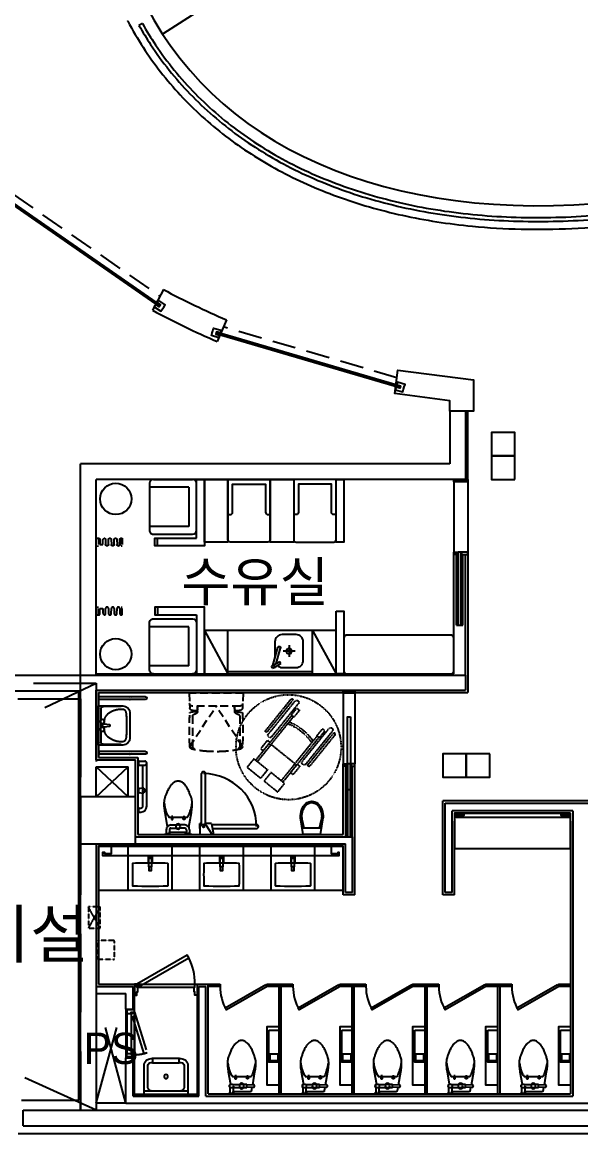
# Model space of a CAD drawing. Header units: millimetres. Extents: x -7616 to 421613, y 91067 to 341353.
# Drawn here: x 138404 to 145527, y 198568 to 212751 of the extents above; entities that cross this region are included whole.
import ezdxf
from ezdxf.enums import TextEntityAlignment as Align

# ---------------------------------------------------------------- set-up
doc = ezdxf.new("R2010")
doc.units = ezdxf.units.MM
doc.header["$LTSCALE"] = 500
doc.header["$MEASUREMENT"] = 0
for name, pattern in [('HID', [2.6, 1.6, -1]), ('HIDDEN', [2, 1, -1]), ('HIDDEN2', [0.188, 0.125, -0.063]), ('HOON1', [3, 2, -1])]:
    doc.linetypes.add(name, pattern=pattern)
doc.layers.add('e-plan', color=9, linetype='CONTINUOUS')
doc.styles.add('돋움', font='Dotum.ttf')

# ---------------------------------------------------------------- blocks, each defined once
blk = doc.blocks.new('1F 기둥 140514')
at = {"layer": 'e-plan', "ltscale": 0.5}
blk.add_lwpolyline([(193184, 72200), (193884, 72200), (193884, 72800), (193184, 72800)], close=True, dxfattribs=at)
blk.add_lwpolyline([(193184, 72200), (193884, 72200), (193884, 72800), (193184, 72800)], close=True, dxfattribs=at)
blk = doc.blocks.new('A$C7D8044CD')
at = {"layer": 'e-plan'}
blk.add_lwpolyline([(0, 300), (300, 300), (300, 0), (0, 0)], close=True, dxfattribs=at)
blk = doc.blocks.new('CC-102P')
at = {"layer": 'e-plan'}
for p, q in [((9, 148), (9, 108)), ((84, 108), (30, 108)), ((79, 113), (79, 13)), ((119, 113), (119, 13)), ((229, 83), (189, 83)), ((189, 83), (189, 63)), ((189, 63), (229, 63)), ((219, 113), (219, -2)), ((229, 63), (229, 83)), ((79, -17), (79, -67)), ((79, -67), (119, -67)), ((119, -67), (119, -17)), ((189, -67), (229, -67)), ((189, -87), (189, -67)), ((229, -87), (189, -87)), ((219, -2), (219, -117)), ((229, -67), (229, -87))]:
    blk.add_line(p, q, dxfattribs=at)
blk.add_lwpolyline([(-1, 163), (-1, 93), (9, 98), (9, 108), (30, 108, 0.018932), (29, 73), (29, -2), (29, -77, 0.024922), (31, -123, 0.25497), (34, -127, 0.056948), (38, -128, 0.016043), (54, -132), (85, -137), (84, -152, 1.060552), (114, -152), (113, -143), (279, -172, 0.022182), (347, -181, 0.0294), (399, -182, 0.029565), (435, -179, 0.035314), (464, -172, 0.006976), (476, -168, 0.004694), (494, -162, 0.019426), (535, -146, 0.015468), (584, -122, 0.040875), (614, -103, 0.036447), (644, -77, 0.04843), (664, -52, 0.068612), (674, -32, 0.037226), (678, -16, 0.041311), (679, -2, 0.041311), (678, 13, 0.037226), (674, 28, 0.068612), (664, 48, 0.04843), (644, 73, 0.036447), (614, 99, 0.040875), (584, 118, 0.015468), (535, 142, 0.019426), (494, 158, 0.004694), (476, 164, 0.006976), (464, 168, 0.035314), (435, 175, 0.029565), (399, 178, 0.0294), (347, 177, 0.022182), (279, 168), (121, 140, 0.455372), (84, 148), (9, 148), (9, 158)], format="xyb", close=True, dxfattribs=at)
blk.add_lwpolyline([(89, -67), (85, -137, 1.060552)], format="xyb", dxfattribs=at)
blk.add_lwpolyline([(113, -143), (109, -67)], dxfattribs=at)
for centre in [(99, 128), (99, -2)]:
    blk.add_circle(centre, 25, dxfattribs=at)
for centre, radius, start, end in [((396, -131), 303, 112.8053, 116.5651), ((370, -68), 234, 105.9454, 112.8053), ((470, -419), 599, 101.6565, 105.9454), ((417, -162), 337, 94.3987, 101.6565), ((99, -2), 35, 124.8499, 235.1501), ((99, -2), 35, 304.8499, 55.1501), ((222, 113), 3.54, 126.8699, 180), ((325, -24), 174, 119.5675, 126.8699), ((473, -285), 475, 116.5651, 119.5675), ((231, -117), 12.3, 180, 225), ((261, -87), 54.8, 225, 245.9278), ((358, 129), 291, 245.9278, 249.444), ((453, 384), 564, 249.444, 251.9714), ((608, 860), 1064, 251.9714, 254.0546), ((543, 633), 828, 254.0546, 256.4166), ((406, 66), 244, 256.4166, 265.6013)]:
    blk.add_arc(centre, radius, start, end, dxfattribs=at)
blk = doc.blocks.new('휠체어')
at = {"layer": 'e-plan', "linetype": 'HIDDEN', "ltscale": 0.001}
for p, q in [((104004918, -29776571), (104004800, -29776571)), ((104005537, -29776530), (104004998, -29776530)), ((104005524, -29776474), (104005012, -29776474)), ((104005012, -29776502), (104005524, -29776502)), ((104004497, -29776585), (104004497, -29776808)), ((104004636, -29776585), (104004497, -29776585)), ((104004636, -29776585), (104004636, -29776808)), ((104004915, -29776613), (104004636, -29776613)), ((104004915, -29776641), (104004636, -29776641)), ((104004790, -29776582), (104004790, -29776603)), ((104004800, -29776613), (104004918, -29776613)), ((104005370, -29776613), (104004915, -29776613)), ((104004915, -29776641), (104005370, -29776641)), ((104004915, -29777031), (104004915, -29776641)), ((104004929, -29776603), (104004929, -29776582)), ((104004998, -29776585), (104005537, -29776585)), ((104005370, -29776648), (104005370, -29776606)), ((104005370, -29776606), (104005482, -29776606)), ((104005482, -29776648), (104005370, -29776648)), ((104005482, -29776606), (104005482, -29776648)), ((104004636, -29776808), (104004497, -29776808)), ((104004497, -29776864), (104004497, -29777087)), ((104004636, -29776864), (104004497, -29776864)), ((104004636, -29777087), (104004636, -29776864)), ((104004497, -29777087), (104004636, -29777087)), ((104004915, -29777031), (104004636, -29777031)), ((104004915, -29777059), (104004636, -29777059)), ((104004790, -29777090), (104004790, -29777069)), ((104004800, -29777059), (104004918, -29777059)), ((104004918, -29777101), (104004800, -29777101)), ((104004915, -29777031), (104005370, -29777031)), ((104005370, -29777059), (104004915, -29777059)), ((104004929, -29777069), (104004929, -29777090)), ((104004998, -29777087), (104005537, -29777087)), ((104005537, -29777142), (104004998, -29777142)), ((104005482, -29777024), (104005370, -29777024)), ((104005370, -29777024), (104005370, -29777066)), ((104005370, -29777066), (104005482, -29777066)), ((104005482, -29777066), (104005482, -29777024)), ((104005012, -29777170), (104005524, -29777170)), ((104005524, -29777198), (104005012, -29777198))]:
    blk.add_line(p, q, dxfattribs=at)
blk.add_circle((104005028, -29776836), 670, dxfattribs=at)
blk.add_arc((104004915, -29776627), 13.9, 90, 270, dxfattribs=at)
at = {"layer": 'e-plan', "linetype": 'HIDDEN', "ltscale": 0.001, "extrusion": (0, 0, -1)}
for centre, major_axis, start_param, end_param in [((104004800, -29776582), (-10.4, 0.1), -0.005026, 1.56577), ((104004918, -29776582), (-10.4, 0), 1.568101, 3.138897), ((104004998, -29776558), (-27.3, 5.4), 4.516091, 7.657684), ((104005012, -29776488), (13.7, 2.7), 1.767078, 4.908671), ((104005524, -29776488), (13.7, 2.7), -1.374341, 1.767252), ((104005537, -29776558), (-27.3, 5.4), 1.374384, 4.515977), ((104004800, -29776603), (10.4, 0), 1.573354, 3.14415), ((104004918, -29776603), (-10.4, 0.1), 3.13677, 4.707566), ((104004618, -29776836), (-519, 421), 2.164891, 2.756829), ((104004618, -29776836), (-492, 492), 2.0724, 2.639989), ((104004800, -29777069), (10.4, 0), 3.145386, 4.716182), ((104004800, -29777090), (10.4, 0), 1.573354, 3.14415), ((104004915, -29777045), (-13.7, 2.7), 4.516094, 7.657687), ((104004918, -29777069), (10.4, 0.1), -1.564958, 0.005838), ((104004918, -29777090), (-10.4, 0), 3.138418, 4.709215), ((104004998, -29777114), (27.3, 5.4), 1.767164, 4.908757), ((104005537, -29777114), (-27.3, 5.4), 1.374384, 4.515977), ((104005012, -29777184), (13.7, 2.7), 1.767252, 4.908844)]:
    blk.add_ellipse(centre, major_axis=major_axis, ratio=1, start_param=start_param, end_param=end_param, dxfattribs=at)
at = {"layer": 'e-plan', "linetype": 'HIDDEN', "ltscale": 0.001}
blk.add_ellipse((104005524, -29777184), major_axis=(-13.7, 2.7), ratio=1, start_param=1.767244, end_param=4.908837, dxfattribs=at)
blk = doc.blocks.new('지상1층 평면도$0$TO')
at = {"layer": 'e-plan'}
for p, q in [((0, 132), (265, 174, 0)), ((0, 132), (0, -143, 0)), ((97, 118), (235, 147, 0)), ((97, 116), (97, -127)), ((108, 130, 0), (234, 156, 0)), ((0, -143, 0), (265, -184, 0)), ((97, -129), (235, -157)), ((108, -140), (234, -166))]:
    blk.add_line(p, q, dxfattribs=at)
for centre, major_axis, ratio, start_param, end_param in [((287, -5, 0), (-242, 0, 0), 0.742281, 1.476545, 4.80664), ((111, 116, 0), (-9.55, 9.55), 1, 5.702584, 7.068585), ((111, -127), (-9.55, -9.55), 1, -0.785396, 0.580235)]:
    blk.add_ellipse(centre, major_axis=major_axis, ratio=ratio, start_param=start_param, end_param=end_param, dxfattribs=at)
for points, knots in [([(234, -166), (273, -172, 0), (281, -172, 0), (302, -172, 0), (316, -171, 0), (343, -168, 0), (356, -165, 0), (381, -158, 0), (393, -154, 0), (417, -143, 0), (428, -138, 0), (448, -125, 0), (457, -118, 0), (474, -102, 0), (482, -94, 0), (495, -77, 0), (500, -69, 0), (509, -50, 0), (512, -41, 0), (516, -22, 0), (517, -13, 0), (517, 6, 0), (515, 16, 0), (511, 34, 0), (507, 44, 0), (498, 62, 0), (492, 70, 0), (479, 87, 0), (471, 95, 0), (454, 110, 0), (444, 117, 0), (423, 129, 0), (412, 135, 0), (389, 145, 0), (376, 149, 0), (350, 155, 0), (337, 158, 0), (310, 161, 0), (297, 162, 0), (277, 162, 0), (271, 161, 0), (234, 156, 0)], [1.476545, 1.476545, 1.476545, 1.476545, 1.575986, 1.575986, 1.751248, 1.751248, 1.92651, 1.92651, 2.101771, 2.101771, 2.277033, 2.277033, 2.452294, 2.452294, 2.627556, 2.627556, 2.802817, 2.802817, 2.978079, 2.978079, 3.15334, 3.15334, 3.328602, 3.328602, 3.503864, 3.503864, 3.679125, 3.679125, 3.854387, 3.854387, 4.029648, 4.029648, 4.20491, 4.20491, 4.380171, 4.380171, 4.555433, 4.555433, 4.730694, 4.730694, 4.80664, 4.80664, 4.80664, 4.80664]), ([(235, -157), (242, -158, 0), (249, -159, 0), (262, -161, 0), (268, -162, 0), (275, -162, 0), (277, -163, 0), (281, -163, 0), (283, -163, 0), (286, -163, 0), (287, -163, 0), (290, -163, 0), (291, -163, 0), (293, -163, 0), (294, -163, 0), (297, -163, 0), (299, -163, 0), (306, -163, 0), (310, -162, 0), (323, -161, 0), (331, -160, 0), (348, -157, 0), (356, -155, 0), (376, -150, 0), (388, -146, 0), (410, -136, 0), (421, -131, 0), (440, -119, 0), (449, -113, 0), (465, -99, 0), (472, -91, 0), (485, -76, 0), (490, -68, 0), (499, -51, 0), (502, -43, 0), (507, -23, 0), (508, -12, 0), (507, 11, 0), (505, 22, 0), (498, 40, 0), (495, 47, 0), (487, 61, 0), (483, 68, 0), (472, 82, 0), (465, 88, 0), (450, 101, 0), (442, 107, 0), (424, 119, 0), (414, 124, 0), (394, 133, 0), (383, 137, 0), (361, 144, 0), (349, 146, 0), (326, 150, 0), (314, 152, 0), (301, 152, 0), (300, 152, 0), (297, 152, 0), (295, 153, 0), (292, 153, 0), (290, 153, 0), (288, 153, 0), (287, 153, 0), (285, 153, 0), (285, 153, 0), (284, 153, 0), (283, 153, 0), (282, 153, 0), (282, 153, 0), (280, 153, 0), (279, 152, 0), (277, 152, 0), (276, 152, 0), (272, 152, 0), (270, 152, 0), (263, 151, 0), (255, 150, 0), (242, 148, 0), (238, 147, 0), (235, 147, 0)], [1.476545, 1.476545, 1.476545, 1.476545, 1.495339, 1.495339, 1.522158, 1.522158, 1.539937, 1.539937, 1.557715, 1.557715, 1.575493, 1.575493, 1.589782, 1.589782, 1.604072, 1.604072, 1.632651, 1.632651, 1.68981, 1.68981, 1.804127, 1.804127, 1.918445, 1.918445, 2.090235, 2.090235, 2.262025, 2.262025, 2.433815, 2.433815, 2.605605, 2.605605, 2.777395, 2.777395, 2.949185, 2.949185, 3.175204, 3.175204, 3.401222, 3.401222, 3.542853, 3.542853, 3.690218, 3.690218, 3.845265, 3.845265, 4.005974, 4.005974, 4.166683, 4.166683, 4.327391, 4.327391, 4.4881, 4.4881, 4.648809, 4.648809, 4.662269, 4.662269, 4.689188, 4.689188, 4.704843, 4.704843, 4.719273, 4.719273, 4.727351, 4.727351, 4.734116, 4.734116, 4.740882, 4.740882, 4.752111, 4.752111, 4.76334, 4.76334, 4.774569, 4.774569, 4.799343, 4.799343, 4.80664, 4.80664, 4.80664, 4.80664])]:
    blk.add_open_spline(points, degree=3, knots=knots, dxfattribs=at)
blk = doc.blocks.new('장애인 화장실 세트')
at = {"layer": 'e-plan', "ltscale": 400}
for p, q in [((409057, 73636), (408493, 73636)), ((409068, 73573), (409043, 73711)), ((409058, 73711), (409127, 73608)), ((409218, 73636), (409218, 73711)), ((409218, 73636), (409218, 73573)), ((409357, 73619), (409324, 73431)), ((409337, 73701), (409332, 73711)), ((409347, 73701), (409337, 73701)), ((409347, 73701), (409387, 73701)), ((409347, 73651), (409347, 73701)), ((409397, 73701), (409387, 73701)), ((409387, 73701), (409387, 73680)), ((409387, 73651), (409387, 73680)), ((409402, 73711), (409397, 73701)), ((409407, 73631), (409479, 73631)), ((409494, 73681), (409419, 73681)), ((409569, 73681), (409494, 73681)), ((409584, 73631), (409509, 73631)), ((409589, 73711), (409594, 73701)), ((409594, 73701), (409604, 73701)), ((409604, 73701), (409604, 73680)), ((409644, 73701), (409604, 73701)), ((409604, 73651), (409604, 73680)), ((409664, 73431), (409631, 73614)), ((409644, 73701), (409654, 73701)), ((409644, 73651), (409644, 73701)), ((409654, 73701), (409659, 73711)), ((409066, 73586), (408493, 73586)), ((409068, 73573), (409143, 73573)), ((409143, 73593), (409143, 72936)), ((409193, 73593), (409193, 72936)), ((409193, 73573), (409218, 73573)), ((409494, 73491), (409379, 73491)), ((409407, 73591), (409479, 73591)), ((409409, 73521), (409429, 73521)), ((409409, 73481), (409409, 73521)), ((409429, 73481), (409409, 73481)), ((409429, 73521), (409429, 73481)), ((409609, 73491), (409494, 73491)), ((409584, 73591), (409509, 73591)), ((409579, 73521), (409559, 73521)), ((409559, 73521), (409559, 73481)), ((409559, 73481), (409579, 73481)), ((409579, 73481), (409579, 73521)), ((409893, 73351), (409893, 72801)), ((409943, 73351), (409943, 73183)), ((409996, 73426), (409968, 73426)), ((409996, 73376), (409968, 73376)), ((409996, 73426), (409996, 73376)), ((409943, 73183), (409943, 73119)), ((409996, 73176), (409946, 73183)), ((409943, 73119), (409943, 72826)), ((409996, 73126), (409946, 73119)), ((409996, 73179), (409996, 73123)), ((409996, 72826), (409918, 72826)), ((409996, 72776), (409918, 72776)), ((409996, 72826), (409996, 72776))]:
    blk.add_line(p, q, dxfattribs=at)
for centre, radius in [((409168, 73611), 10), ((409494, 73611), 25)]:
    blk.add_circle(centre, radius, dxfattribs=at)
for centre, radius, start, end in [((408493, 73611), 25, 90, 270.0002), ((409168, 73636), 50, 213.6543, 0), ((409407, 73651), 60, 180, 270), ((409419, 73218), 463, 90, 93.8753), ((409407, 73651), 20, 180, 270), ((409494, 73611), 35, 34.8499, 145.1501), ((409569, 73218), 463, 85.6617, 90), ((409584, 73651), 60, 270, 0), ((409584, 73651), 20, 270, 0), ((409625, 73352), 291, 155.9278, 159.444), ((409409, 73449), 54.8, 135, 155.9278), ((409379, 73479), 12.3, 90, 135), ((409494, 73611), 35, 214.8499, 325.1501), ((409609, 73487), 3.54, 36.8699, 90), ((409472, 73385), 174, 29.5675, 36.8699), ((409211, 73237), 475, 26.5651, 29.5675), ((409755, 73326), 441, 175.2364, 181.9723), ((410087, 73298), 775, 170.1534, 175.2364), ((409561, 73304), 244, 166.4166, 175.6013), ((410128, 73167), 828, 164.0546, 166.4166), ((410356, 73102), 1064, 161.9714, 164.0546), ((409880, 73256), 564, 159.444, 161.9714), ((409365, 73314), 303, 22.8053, 26.5651), ((409428, 73340), 234, 15.9454, 22.8053), ((409077, 73240), 599, 11.6565, 15.9454), ((408900, 73298), 775, 4.7636, 9.8466), ((408900, 73298), 775, 4.7636, 9.8466), ((409333, 73293), 337, 4.3987, 11.6565), ((409233, 73326), 441, 358.0277, 4.7636), ((409968, 73351), 75, 90, 180), ((409968, 73351), 25, 90, 180), ((410008, 73426), 12.5, 90, 180), ((410008, 73376), 12.5, 180, 270), ((409617, 73321), 304, 181.9723, 188.7462), ((409527, 73308), 213, 188.7462, 196.8361), ((409760, 73378), 456, 196.8361, 198.4349), ((410283, 73552), 1007, 198.4349, 199.5108), ((409864, 73404), 562, 199.5108, 203.9625), ((409124, 73404), 562, 336.0375, 340.4892), ((408705, 73552), 1007, 340.4892, 341.5651), ((408705, 73552), 1007, 340.4892, 341.5651), ((409227, 73378), 456, 341.5651, 343.1639), ((409227, 73378), 456, 341.5651, 343.1639), ((409227, 73378), 456, 341.5651, 343.1639), ((409460, 73308), 213, 343.1639, 351.2538), ((409460, 73308), 213, 343.1639, 351.2538), ((409460, 73308), 213, 343.1639, 351.2538), ((409370, 73321), 304, 351.2538, 358.0277), ((409946, 73151), 32, 90, 270), ((410008, 73179), 12.5, 90, 180), ((410160, 73536), 887, 203.9625, 207.5073), ((409566, 73226), 217, 207.5073, 216.8699), ((409611, 73260), 273, 216.8699, 225.2192), ((409535, 73183), 165, 225.2192, 236.3099), ((409489, 73114), 82.6, 236.3099, 252.0099), ((409498, 73114), 82.6, 287.9901, 303.6901), ((409452, 73183), 165, 303.6901, 314.7808), ((409376, 73260), 273, 314.7808, 323.1301), ((409421, 73226), 217, 323.1301, 332.4927), ((408827, 73536), 887, 332.4927, 336.0375), ((410008, 73123), 12.5, 180, 270), ((409168, 72936), 25, 180, 0), ((409497, 73139), 108, 252.0099, 260.5377), ((409494, 73119), 87.7, 260.5377, 270), ((409494, 73119), 87.7, 270, 279.4623), ((409490, 73139), 108, 279.4623, 287.9901), ((409918, 72801), 25, 90, 270), ((410008, 72826), 12.5, 90, 180), ((410008, 72776), 12.5, 180, 270)]:
    blk.add_arc(centre, radius, start, end, dxfattribs=at)
at = {"layer": 'e-plan'}
blk.add_arc((409168, 73611), 675, 180, 270, dxfattribs=at)
blk = doc.blocks.new('A$C77C34C64')
at = {"layer": 'e-plan'}
for centre, radius, start, end in [((5047, 152), 5047, 178.3861, 181.6139), ((7, 294), 5, 92.6399, 178.3861), ((224, -4412), 4716, 90, 92.6399), ((224, -4412), 4716, 87.3601, 90), ((441, 294), 5, 1.6139, 87.3601), ((-4599, 152), 5047, 358.3861, 1.6139), ((7, 10), 5, 181.6139, 267.3601), ((224, 4716), 4716, 267.3601, 272.6399), ((441, 10), 5, 272.6399, 358.3861)]:
    blk.add_arc(centre, radius, start, end, dxfattribs=at)
blk = doc.blocks.new('수전')
at = {"layer": 'e-plan'}
for points in [[(-122, 17), (-172, 17), (-172, -17), (-122, -17)], [(-122, 17), (-12, 17), (-12, -17), (-122, -17)]]:
    blk.add_lwpolyline(points, close=True, dxfattribs=at)
blk.add_lwpolyline([(-58, -17), (-58, -29), (0, -29), (0, 29), (-58, 29), (-58, 17)], dxfattribs=at)
blk = doc.blocks.new('장애인 세면대')
at = {"layer": 'e-plan', "linetype": 'Continuous'}
for p, q in [((104010301, -29753697), (104010265, -29753697)), ((104010267, -29754292), (104010267, -29753697)), ((104010299, -29754292), (104010299, -29753697)), ((104010882, -29753692), (104010382, -29753692)), ((104010382, -29753692), (104010382, -29754002)), ((104010422, -29753722), (104010566, -29753722)), ((104010598, -29753722), (104010666, -29753722)), ((104010602, -29753727), (104010661, -29753727)), ((104010698, -29753722), (104010842, -29753722)), ((104010882, -29754002), (104010882, -29753692)), ((104010963, -29753697), (104010999, -29753697)), ((104010965, -29754292), (104010965, -29753697)), ((104010997, -29754292), (104010997, -29753697)), ((104010392, -29753982), (104010392, -29753752)), ((104010442, -29753892), (104010445, -29753884)), ((104010445, -29753884), (104010448, -29753877)), ((104010448, -29753877), (104010451, -29753869)), ((104010451, -29753869), (104010455, -29753862)), ((104010455, -29753862), (104010459, -29753854)), ((104010459, -29753854), (104010463, -29753847)), ((104010463, -29753847), (104010467, -29753840)), ((104010467, -29753840), (104010472, -29753833)), ((104010472, -29753833), (104010476, -29753826)), ((104010476, -29753826), (104010481, -29753820)), ((104010481, -29753820), (104010485, -29753814)), ((104010485, -29753814), (104010489, -29753808)), ((104010489, -29753808), (104010493, -29753804)), ((104010493, -29753804), (104010497, -29753800)), ((104010497, -29753800), (104010501, -29753796)), ((104010501, -29753796), (104010504, -29753793)), ((104010504, -29753793), (104010508, -29753790)), ((104010508, -29753790), (104010511, -29753787)), ((104010511, -29753787), (104010515, -29753784)), ((104010515, -29753784), (104010518, -29753782)), ((104010518, -29753782), (104010522, -29753779)), ((104010522, -29753779), (104010526, -29753777)), ((104010526, -29753777), (104010531, -29753774)), ((104010531, -29753774), (104010535, -29753772)), ((104010535, -29753772), (104010541, -29753770)), ((104010541, -29753770), (104010546, -29753768)), ((104010546, -29753768), (104010552, -29753766)), ((104010552, -29753766), (104010559, -29753765)), ((104010559, -29753765), (104010567, -29753764)), ((104010567, -29753764), (104010571, -29753764)), ((104010595, -29753762), (104010602, -29753762)), ((104010602, -29753755), (104010606, -29753755)), ((104010602, -29753762), (104010611, -29753762)), ((104010610, -29753760), (104010618, -29753836)), ((104010618, -29753836), (104010646, -29753836)), ((104010646, -29753836), (104010653, -29753760)), ((104010653, -29753762), (104010661, -29753762)), ((104010658, -29753755), (104010661, -29753755)), ((104010661, -29753762), (104010668, -29753762)), ((104010693, -29753764), (104010697, -29753764)), ((104010697, -29753764), (104010704, -29753765)), ((104010704, -29753765), (104010711, -29753766)), ((104010711, -29753766), (104010717, -29753768)), ((104010717, -29753768), (104010723, -29753770)), ((104010723, -29753770), (104010728, -29753772)), ((104010728, -29753772), (104010733, -29753774)), ((104010733, -29753774), (104010737, -29753777)), ((104010737, -29753777), (104010741, -29753779)), ((104010741, -29753779), (104010745, -29753782)), ((104010745, -29753782), (104010749, -29753784)), ((104010749, -29753784), (104010752, -29753787)), ((104010752, -29753787), (104010756, -29753790)), ((104010756, -29753790), (104010759, -29753793)), ((104010759, -29753793), (104010763, -29753796)), ((104010763, -29753796), (104010766, -29753800)), ((104010766, -29753800), (104010770, -29753804)), ((104010770, -29753804), (104010774, -29753808)), ((104010774, -29753808), (104010778, -29753814)), ((104010778, -29753814), (104010783, -29753820)), ((104010783, -29753820), (104010787, -29753826)), ((104010787, -29753826), (104010792, -29753833)), ((104010792, -29753833), (104010796, -29753840)), ((104010796, -29753840), (104010800, -29753847)), ((104010800, -29753847), (104010804, -29753854)), ((104010804, -29753854), (104010808, -29753862)), ((104010808, -29753862), (104010812, -29753869)), ((104010812, -29753869), (104010815, -29753877)), ((104010815, -29753877), (104010818, -29753884)), ((104010818, -29753884), (104010821, -29753891)), ((104010872, -29753752), (104010872, -29753982)), ((104010427, -29753980), (104010428, -29753975)), ((104010427, -29753984), (104010427, -29753980)), ((104010427, -29753988), (104010427, -29753984)), ((104010427, -29753991), (104010427, -29753988)), ((104010427, -29753994), (104010427, -29753991)), ((104010427, -29753996), (104010427, -29753994)), ((104010427, -29753999), (104010427, -29753996)), ((104010428, -29754001), (104010427, -29753999)), ((104010428, -29753964), (104010429, -29753958)), ((104010428, -29753970), (104010428, -29753964)), ((104010428, -29753975), (104010428, -29753970)), ((104010428, -29754003), (104010428, -29754001)), ((104010428, -29754005), (104010428, -29754003)), ((104010429, -29754007), (104010428, -29754005)), ((104010429, -29753958), (104010430, -29753951)), ((104010429, -29754009), (104010429, -29754007)), ((104010430, -29754011), (104010429, -29754009)), ((104010430, -29753944), (104010432, -29753937)), ((104010430, -29753951), (104010430, -29753944)), ((104010430, -29754013), (104010430, -29754011)), ((104010431, -29754015), (104010430, -29754013)), ((104010432, -29754017), (104010431, -29754015)), ((104010432, -29753937), (104010433, -29753929)), ((104010432, -29754019), (104010432, -29754017)), ((104010433, -29754020), (104010432, -29754019)), ((104010433, -29753929), (104010434, -29753922)), ((104010434, -29754022), (104010433, -29754020)), ((104010434, -29753922), (104010436, -29753914)), ((104010434, -29754024), (104010434, -29754022)), ((104010435, -29754026), (104010434, -29754024)), ((104010436, -29754028), (104010435, -29754026)), ((104010436, -29753914), (104010438, -29753907)), ((104010437, -29754029), (104010436, -29754028)), ((104010438, -29753907), (104010440, -29753899)), ((104010440, -29753899), (104010442, -29753892)), ((104010821, -29753891), (104010823, -29753898)), ((104010823, -29753898), (104010826, -29753905)), ((104010826, -29753905), (104010828, -29753912)), ((104010827, -29754028), (104010826, -29754029)), ((104010828, -29754026), (104010827, -29754028)), ((104010828, -29753912), (104010829, -29753918)), ((104010829, -29754024), (104010828, -29754026)), ((104010829, -29753918), (104010831, -29753924)), ((104010830, -29754022), (104010829, -29754024)), ((104010831, -29754019), (104010830, -29754020)), ((104010830, -29754020), (104010830, -29754022)), ((104010831, -29753924), (104010832, -29753930)), ((104010832, -29754017), (104010831, -29754019)), ((104010832, -29753930), (104010833, -29753936)), ((104010833, -29754013), (104010832, -29754015)), ((104010832, -29754015), (104010832, -29754017)), ((104010833, -29753936), (104010834, -29753941)), ((104010834, -29754011), (104010833, -29754013)), ((104010834, -29753941), (104010834, -29753947)), ((104010834, -29753947), (104010835, -29753952)), ((104010835, -29754006), (104010834, -29754009)), ((104010834, -29754009), (104010834, -29754011)), ((104010835, -29753952), (104010836, -29753957)), ((104010836, -29754001), (104010835, -29754004)), ((104010835, -29754004), (104010835, -29754006)), ((104010836, -29753957), (104010836, -29753962)), ((104010836, -29753962), (104010836, -29753967)), ((104010836, -29753967), (104010836, -29753972)), ((104010836, -29753972), (104010836, -29753977)), ((104010836, -29753977), (104010837, -29753981)), ((104010837, -29753981), (104010836, -29753986)), ((104010836, -29753986), (104010836, -29753990)), ((104010836, -29753990), (104010836, -29753994)), ((104010836, -29753994), (104010836, -29753998)), ((104010836, -29753998), (104010836, -29754001)), ((104010438, -29754031), (104010437, -29754029)), ((104010440, -29754032), (104010438, -29754031)), ((104010441, -29754034), (104010440, -29754032)), ((104010443, -29754035), (104010441, -29754034)), ((104010445, -29754037), (104010443, -29754035)), ((104010447, -29754038), (104010445, -29754037)), ((104010450, -29754039), (104010447, -29754038)), ((104010453, -29754040), (104010450, -29754039)), ((104010456, -29754042), (104010453, -29754040)), ((104010460, -29754043), (104010456, -29754042)), ((104010464, -29754044), (104010460, -29754043)), ((104010469, -29754045), (104010464, -29754044)), ((104010474, -29754047), (104010469, -29754045)), ((104010472, -29754092), (104010792, -29754092)), ((104010481, -29754048), (104010474, -29754047)), ((104010489, -29754049), (104010481, -29754048)), ((104010498, -29754049), (104010489, -29754049)), ((104010508, -29754050), (104010498, -29754049)), ((104010520, -29754051), (104010508, -29754050)), ((104010534, -29754051), (104010520, -29754051)), ((104010548, -29754051), (104010534, -29754051)), ((104010564, -29754052), (104010548, -29754051)), ((104010580, -29754052), (104010564, -29754052)), ((104010597, -29754052), (104010580, -29754052)), ((104010614, -29754052), (104010597, -29754052)), ((104010632, -29754052), (104010614, -29754052)), ((104010649, -29754052), (104010632, -29754052)), ((104010666, -29754052), (104010649, -29754052)), ((104010683, -29754052), (104010666, -29754052)), ((104010700, -29754052), (104010683, -29754052)), ((104010715, -29754051), (104010700, -29754052)), ((104010730, -29754051), (104010715, -29754051)), ((104010743, -29754051), (104010730, -29754051)), ((104010755, -29754050), (104010743, -29754051)), ((104010766, -29754049), (104010755, -29754050)), ((104010775, -29754049), (104010766, -29754049)), ((104010782, -29754048), (104010775, -29754049)), ((104010789, -29754047), (104010782, -29754048)), ((104010795, -29754045), (104010789, -29754047)), ((104010800, -29754044), (104010795, -29754045)), ((104010804, -29754043), (104010800, -29754044)), ((104010808, -29754042), (104010804, -29754043)), ((104010811, -29754040), (104010808, -29754042)), ((104010814, -29754039), (104010811, -29754040)), ((104010816, -29754038), (104010814, -29754039)), ((104010818, -29754037), (104010816, -29754038)), ((104010820, -29754035), (104010818, -29754037)), ((104010822, -29754034), (104010820, -29754035)), ((104010824, -29754032), (104010822, -29754034)), ((104010825, -29754031), (104010824, -29754032)), ((104010826, -29754029), (104010825, -29754031))]:
    blk.add_line(p, q, dxfattribs=at)
for centre, radius in [((104010582, -29753741), 25), ((104010632, -29753741), 8), ((104010682, -29753741), 25)]:
    blk.add_circle(centre, radius, dxfattribs=at)
for centre, radius, start, end in [((104010265, -29753692), 5, 180, 270), ((104010301, -29753692), 5, 270, 0), ((104010422, -29753752), 30, 90, 180), ((104010842, -29753752), 30, 0, 90), ((104010963, -29753692), 5, 180, 270), ((104010999, -29753692), 5, 270, 0), ((104010606, -29753760), 5, 5.3909, 90), ((104010658, -29753760), 5, 90, 174.6091), ((104010472, -29754002), 90, 180, 270), ((104010792, -29754002), 90, 270, 0), ((104010283, -29754092), 22, 136.6582, 223.3418), ((104010283, -29754092), 22, 316.6582, 43.3418), ((104010981, -29754092), 22, 136.6582, 223.3418), ((104010981, -29754092), 22, 316.6582, 43.3418), ((104010283, -29754292), 16, 180, 0), ((104010981, -29754292), 16, 180, 0)]:
    blk.add_arc(centre, radius, start, end, dxfattribs=at)
blk = doc.blocks.new('A$C31083375')
at = {"layer": 'e-plan', "ltscale": 0.1}
for p, q in [((0, 73), (0, -73)), ((164, -161), (108, 36)), ((207, -186), (142, 45)), ((-77, -1), (77, -1)), ((107, -158), (119, -136)), ((224, -195), (119, -136)), ((212, -217), (107, -158)), ((212, -217), (224, -195))]:
    blk.add_line(p, q, dxfattribs=at)
for points in [[(90, -211), (-90, -211, -0.414214), (-180, -121), (-180, 119, -0.414214), (-90, 209), (90, 209, -0.414214), (180, 119), (180, -90)], [(153, -184, -0.198133), (90, -211)]]:
    blk.add_lwpolyline(points, format="xyb", dxfattribs=at)
for centre, radius in [((0, -1), 35), ((190, -191), 2.5)]:
    blk.add_circle(centre, radius, dxfattribs=at)
for centre, radius, start, end in [((125, 41), 17.5, 15.7117, 195.7117), ((190, -191), 22.5, 184.4607, 296.9627), ((190, -191), 17.5, 196.2964, 285.127), ((190, -191), 22.5, 4.4607, 116.9627), ((190, -191), 17.5, 16.2964, 105.127)]:
    blk.add_arc(centre, radius, start, end, dxfattribs=at)
blk = doc.blocks.new('A$C1EC3502A')
at = {"layer": 'e-plan', "ltscale": 400}
for p, q in [((650, 600), (50, 600)), ((0, 50), (0, 550)), ((100, 500), (600, 500)), ((100, 500), (100, 0)), ((600, 500), (600, 0)), ((700, 50), (700, 550)), ((50, 0), (650, 0))]:
    blk.add_line(p, q, dxfattribs=at)
for centre, start, end in [((50, 550), 90, 180), ((650, 550), 0, 90), ((50, 50), 180, 270), ((650, 50), 270, 0)]:
    blk.add_arc(centre, 50, start, end, dxfattribs=at)
blk = doc.blocks.new('A$C23583DB7')
at = {"layer": 'e-plan', "linetype": 'HID', "ltscale": 0.1}
for p, q in [((0, 0), (29, -9)), ((29, 96), (58, 87)), ((29, -9), (58, 87)), ((306, -94), (335, 2)), ((335, 2), (345, -1)), ((306, -94), (316, -96)), ((316, -96), (345, -1))]:
    blk.add_line(p, q, dxfattribs=at)
blk.add_lwpolyline([(29, -9, 0.414214), (51, 3), (70, 64), (105, 54), (86, -7), (98, -30, 0.414214), (121, -18), (139, 43), (139, 43, -1), (174, 32), (155, -29), (155, -29, 0.414214), (167, -51, 0.414214), (190, -39), (209, 22), (209, 22, -1), (243, 11), (225, -50), (225, -50, 0.414214), (237, -72, 0.414214), (259, -60), (278, 1), (278, 1, -1), (313, -10), (294, -71), (294, -71, 0.414214), (306, -94)], format="xyb", dxfattribs=at)
blk = doc.blocks.new('A$C1B3C214D')
at = {"layer": 'e-plan'}
blk.add_line((10, 320), (550, 320), dxfattribs=at)
for points in [[(0, 370), (0, 0, 0.414214), (90, -90), (110, -90), (110, -95), (450, -95), (450, -90), (470, -90, 0.414214), (560, 0), (560, 370)], [(90, 320, 0.414214), (50, 280), (50, 0, 0.414214), (90, -40), (110, -40)], [(450, -40), (470, -40, 0.414214), (510, 0), (510, 280, 0.414214), (470, 320, 0.414214)]]:
    blk.add_lwpolyline(points, format="xyb", dxfattribs=at)
blk.add_lwpolyline([(110, -90), (110, -35), (450, -35), (450, -90)], dxfattribs=at)
blk.add_circle((280, 140), 25, dxfattribs=at)
for centre, start, end in [((10, 330), 180, 270), ((550, 330), 270, 0)]:
    blk.add_arc(centre, 10, start, end, dxfattribs=at)
blk = doc.blocks.new('D800-140')
at = {"layer": 'e-plan'}
for p, q in [((30, 0), (770, 0)), ((30, -40), (770, -40))]:
    blk.add_line(p, q, dxfattribs=at)
for points in [[(50, -35), (690, 335), (670, 369), (30, 0)], [(0, -140), (30, -140), (30, -100), (40, -100), (40, -40), (30, -40), (30, 0), (0, 0)], [(800, -140), (770, -140), (770, -100), (760, -100), (760, -40), (770, -40), (770, 0), (800, 0)]]:
    blk.add_lwpolyline(points, close=True, dxfattribs=at)
blk.add_arc((30, 0), 740, 0, 26.9014, dxfattribs=at)
blk = doc.blocks.new('지상2층 평면도$0$A$C26E721D9')
at = {"layer": 'e-plan', "linetype": 'HOON1', "ltscale": 0.1, "extrusion": (0, 0, -1)}
for p, q in [((0, 745), (7, 615)), ((690, 745), (0, 745)), ((690, 745), (683, 615)), ((7, 615), (10, 559)), ((9, 67), (345, 582)), ((648, 582), (42, 582)), ((106, 535), (108, 582)), ((107, 513), (110, 582)), ((681, 67), (345, 582)), ((583, 513), (580, 582)), ((584, 535), (582, 582)), ((683, 615), (680, 559)), ((78, 507), (19, 502)), ((45, 454), (45, 63)), ((74, 479), (68, 479)), ((612, 507), (671, 502)), ((616, 479), (622, 479)), ((645, 454), (645, 63))]:
    blk.add_line(p, q, dxfattribs=at)
for centre, radius, start, end in [((-42, 617), 35, 270, 357), ((-648, 617), 35, 183, 270), ((-5404, 275), 5399, 357.7957, 2.307), ((-19, 492), 10, 2.307, 85.2364), ((-46, 561), 36, 274.461, 357), ((-237, 3017), 2500, 273.4998, 274.461), ((-70, 454), 25, 0, 85.2364), ((-71, 515), 36, 182.8624, 265.2364), ((-76, 537), 30, 182.8624, 265.2364), ((-86, 542), 20, 182.8624, 273.4998), ((-619, 515), 36, 274.7636, 357.1376), ((-604, 542), 20, 266.5002, 357.1376), ((-614, 537), 30, 274.7636, 357.1376), ((-453, 3017), 2500, 265.539, 266.5002), ((-620, 454), 25, 94.7636, 180), ((-644, 561), 36, 183, 265.539), ((-671, 492), 10, 94.7636, 177.693), ((4714, 275), 5399, 177.693, 182.2043), ((-47, 69), 38, 282.5917, 357.7957), ((-21, 58), 10, 283.6449, 338.2701), ((-318, 1281), 1268, 281.4958, 283.6449), ((-318, 1281), 1280, 273.91, 282.5917), ((-70, 63), 25, 281.4958, 0), ((-345, 1680), 1680, 266.09, 273.91), ((-372, 1281), 1280, 257.4083, 266.09), ((-620, 63), 25, 180, 258.5042), ((-372, 1281), 1268, 256.3551, 258.5042), ((-643, 69), 38, 182.2043, 257.4083), ((-669, 58), 10, 201.7299, 256.3551)]:
    blk.add_arc(centre, radius, start, end, dxfattribs=at)
blk = doc.blocks.new('asd600')
at = {"layer": 'e-plan'}
for p, q in [((30, 0), (570, 0)), ((45, -45), (555, -45)), ((45, -100), (555, -100))]:
    blk.add_line(p, q, dxfattribs=at)
at = {"layer": 'e-plan', "linetype": 'HIDDEN'}
blk.add_lwpolyline([(546, 158), (559, 120), (44, -37), (30, 0), (546, 158)], dxfattribs=at)
at = {"layer": 'e-plan'}
for points in [[(0, 0), (0, -100), (30, -100), (30, -100), (45, -100), (45, -45), (30, -45), (30, 0)], [(600, 0), (600, -100), (570, -100), (570, -100), (555, -100), (555, -45), (570, -45), (570, 0)]]:
    blk.add_lwpolyline(points, close=True, dxfattribs=at)
at = {"layer": 'e-plan', "linetype": 'HIDDEN'}
blk.add_arc((30, 0), 540, 0, 17.0611, dxfattribs=at)

msp = doc.modelspace()

# ---------------------------------------------------------------- linework, layer by layer
at = {"layer": 'e-plan', "ltscale": 0.5}
for p, q in [((154396, 221695), (140193, 212600)), ((144087, 205988), (144087, 204198)), ((139347, 204438), (143907, 204438))]:
    msp.add_line(p, q, dxfattribs=at)
at = {"layer": 'e-plan'}
for p, q in [((139937, 212733), (139893, 212709)), ((138173, 210499), (140152, 209124)), ((138185, 210515), (140164, 209141)), ((140207, 209340), (140065, 209076)), ((141010, 208954), (140892, 208678)), ((143221, 208087), (140875, 208776)), ((143227, 208106), (140880, 208796)), ((143857, 207786), (143857, 207118)), ((144057, 207786), (144057, 206918)), ((139147, 204418), (139147, 207118)), ((143857, 207118), (139147, 207118)), ((144057, 206918), (139347, 206918)), ((139347, 204418), (139347, 206918)), ((143907, 206888), (143907, 205988)), ((144087, 206888), (144087, 205988)), ((143907, 204438), (143907, 205958)), ((143942, 205058), (143942, 205958)), ((144022, 205058), (144022, 205958)), ((144057, 204418), (144057, 205958)), ((143942, 205058), (144022, 205058)), ((123587, 204418), (139147, 204418)), ((139147, 202868), (139147, 204418)), ((139147, 204418), (144057, 204418)), ((144057, 204418), (144057, 204228)), ((139347, 203338), (139347, 204228)), ((139347, 204228), (144057, 204228)), ((128158, 204218), (139147, 204218)), ((139127, 198998), (139127, 204218)), ((139377, 204198), (139377, 203368)), ((139377, 204198), (142497, 204198)), ((142497, 204188), (142497, 203288)), ((142647, 204198), (144087, 204198)), ((142647, 204188), (142647, 203288)), ((139347, 203338), (139847, 203338)), ((139347, 202868), (139347, 203248)), ((139347, 203248), (139757, 203248)), ((139347, 202868), (139757, 203248)), ((139757, 202868), (139347, 203248)), ((139377, 203368), (139877, 203368)), ((139757, 202868), (139757, 203248)), ((139847, 202868), (139847, 203338)), ((139877, 203368), (139877, 202388)), ((142497, 202388), (142497, 203258)), ((142532, 202358), (142532, 203258)), ((142612, 202358), (142612, 203258)), ((142647, 201618), (142647, 203258)), ((146397, 202818), (143767, 202818)), ((143767, 201618), (143767, 202818)), ((143797, 201648), (143797, 202788)), ((143797, 202788), (146367, 202788)), ((143887, 201648), (143887, 202688)), ((145427, 202688), (143887, 202688)), ((145427, 202688), (145427, 199048)), ((143917, 202658), (145397, 202658)), ((143917, 201618), (143917, 202558)), ((145397, 202558), (145397, 199078)), ((139877, 202388), (142497, 202388)), ((139147, 198868), (139147, 202268)), ((139347, 202268), (139347, 200448)), ((139847, 202358), (142617, 202358)), ((139847, 202268), (142527, 202268)), ((142527, 201648), (142527, 202268)), ((142617, 201648), (142617, 202358)), ((139390, 202238), (139377, 202238)), ((139377, 202238), (139377, 200478)), ((139377, 202238), (142497, 202238)), ((139757, 201678), (139757, 202238)), ((140317, 201678), (140317, 202238)), ((140667, 201678), (140667, 202238)), ((141227, 201678), (141227, 202238)), ((141577, 201678), (141577, 202238)), ((142137, 201678), (142137, 202238)), ((142497, 201618), (142497, 202238)), ((142647, 201618), (142497, 201618)), ((142617, 201648), (142527, 201648)), ((143917, 201618), (143767, 201618)), ((143887, 201648), (143797, 201648)), ((139347, 200448), (139817, 200448)), ((139377, 200478), (139837, 200478)), ((139817, 200158), (139817, 200448)), ((140637, 200478), (140777, 200478)), ((140657, 199048), (140657, 200448)), ((140657, 200448), (140747, 200448)), ((140747, 199048), (140747, 200448)), ((140777, 199078), (140777, 200478)), ((139347, 200358), (139347, 200268)), ((139347, 200358), (139347, 198868)), ((139347, 200358), (139727, 200358)), ((139727, 200158), (139727, 200358)), ((139727, 200158), (139727, 199538)), ((139727, 200158), (139817, 200158)), ((139727, 198958), (139727, 199538)), ((139727, 199538), (139817, 199538)), ((139817, 199048), (139817, 199538)), ((138394, 198998), (139127, 198998)), ((139817, 199048), (140657, 199048)), ((140747, 199048), (145427, 199048)), ((140777, 199078), (145397, 199078)), ((138414, 198868), (150097, 198868)), ((138414, 198668), (138414, 198868)), ((139727, 198958), (139347, 198958)), ((139727, 198958), (150017, 198958)), ((151397, 198568), (138354, 198568)), ((138414, 198668), (151387, 198668))]:
    msp.add_line(p, q, dxfattribs=at)
at = {"layer": 'e-plan', "linetype": 'HOON1', "ltscale": 0.3}
for p, q in [((138293, 210552), (140160, 209253)), ((143182, 208215), (140970, 208863))]:
    msp.add_line(p, q, dxfattribs=at)
at = {"layer": 'e-plan', "ltscale": 0.1}
for p, q in [((140727, 204438), (140727, 204988)), ((140727, 204988), (141027, 204438)), ((141027, 204438), (141027, 204988)), ((142107, 204438), (142107, 204988)), ((142107, 204988), (142407, 204438))]:
    msp.add_line(p, q, dxfattribs=at)
at = {"layer": 'e-plan', "linetype": 'HOON1'}
for p, q in [((127848, 198868), (139347, 204318)), ((128048, 204318), (139347, 204318)), ((139347, 204318), (139347, 202868)), ((127848, 204118), (139147, 204118)), ((139347, 198868), (127848, 204118)), ((139147, 204118), (139147, 198868)), ((139347, 202268), (139347, 198868)), ((139727, 198958), (139347, 200358)), ((139347, 198958), (139727, 200358))]:
    msp.add_line(p, q, dxfattribs=at)
at = {"layer": 'e-plan', "linetype": 'HIDDEN2', "ltscale": 0.02}
for p, q in [((139397, 201193), (139247, 201463)), ((139397, 201463), (139247, 201193))]:
    msp.add_line(p, q, dxfattribs=at)
at = {"layer": 'e-plan'}
for points in [[(140191, 209092), (140191, 209092), (140208, 209116), (140208, 209116), (140228, 209145), (140145, 209202), (140126, 209173), (140167, 209145), (140149, 209120), (140108, 209149), (140088, 209120), (140171, 209063)], [(140825, 208786), (140825, 208786), (140834, 208815), (140834, 208815), (140844, 208848), (140940, 208820), (140930, 208786), (140882, 208800), (140873, 208772), (140921, 208758), (140911, 208724), (140816, 208752)], [(143268, 208068), (143268, 208068), (143276, 208097), (143276, 208097), (143286, 208130), (143190, 208158), (143180, 208125), (143228, 208111), (143220, 208082), (143172, 208096), (143162, 208062), (143258, 208034)], [(142407, 206918), (142507, 206918), (142507, 206118), (142407, 206118)], [(143907, 206888), (143907, 206918), (144087, 206918), (144087, 206888)], [(143907, 205958), (143907, 205988), (143957, 205988), (143957, 205958)], [(144002, 205058), (144002, 205988), (143962, 205988), (143962, 205058)], [(144087, 205958), (144087, 205988), (144007, 205988), (144007, 205958)], [(142407, 205238), (142507, 205238), (142507, 204438), (142407, 204438)], [(140727, 204438), (142407, 204438), (142407, 204988), (140727, 204988)], [(142497, 204188), (142497, 204218), (142647, 204218), (142647, 204188)], [(142592, 203888), (142592, 202958), (142552, 202958), (142552, 203888)], [(142497, 203258), (142497, 203288), (142547, 203288), (142547, 203258)], [(142592, 202358), (142592, 203288), (142552, 203288), (142552, 202358)], [(142647, 203258), (142647, 203288), (142597, 203288), (142597, 203258)], [(145397, 202658), (143917, 202658), (143917, 202208), (145397, 202208)], [(139377, 201678), (142497, 201678), (142497, 202238), (139377, 202238)], [(140927, 200478), (140927, 200448), (140777, 200448), (140777, 200478)], [(141512, 200474), (141527, 200448), (141007, 200148), (140992, 200174)], [(141857, 200478), (141857, 200448), (141527, 200448), (141527, 200478)], [(141707, 200448), (141677, 200448), (141677, 199938), (141677, 199938), (141677, 199888), (141677, 199888), (141677, 199482), (141677, 199078), (141707, 199078)], [(142442, 200474), (142457, 200448), (141937, 200148), (141922, 200174)], [(142787, 200478), (142787, 200448), (142457, 200448), (142457, 200478)], [(142637, 200448), (142607, 200448), (142607, 199938), (142607, 199938), (142607, 199888), (142607, 199888), (142607, 199482), (142607, 199078), (142637, 199078)], [(143372, 200474), (143387, 200448), (142867, 200148), (142852, 200174)], [(143717, 200478), (143717, 200448), (143387, 200448), (143387, 200478)], [(143567, 200448), (143537, 200448), (143537, 199938), (143537, 199938), (143537, 199888), (143537, 199888), (143537, 199482), (143537, 199078), (143567, 199078)], [(144302, 200474), (144317, 200448), (143797, 200148), (143782, 200174)], [(144647, 200478), (144647, 200448), (144317, 200448), (144317, 200478)], [(144497, 200448), (144467, 200448), (144467, 199938), (144467, 199938), (144467, 199888), (144467, 199888), (144467, 199482), (144467, 199078), (144497, 199078)], [(145232, 200474), (145247, 200448), (144727, 200148), (144712, 200174)], [(145397, 200478), (145397, 200448), (145247, 200448), (145247, 200478)], [(141677, 199188), (141527, 199188), (141527, 199938), (141677, 199938)], [(141550, 199888), (141677, 199888), (141677, 199482), (141550, 199482)], [(142607, 199188), (142457, 199188), (142457, 199938), (142607, 199938)], [(142480, 199888), (142607, 199888), (142607, 199482), (142480, 199482)], [(143537, 199188), (143387, 199188), (143387, 199938), (143537, 199938)], [(143410, 199888), (143537, 199888), (143537, 199482), (143410, 199482)], [(144467, 199188), (144317, 199188), (144317, 199938), (144467, 199938)], [(144340, 199888), (144467, 199888), (144467, 199482), (144340, 199482)], [(145397, 199188), (145247, 199188), (145247, 199938), (145397, 199938)], [(145270, 199888), (145397, 199888), (145397, 199482), (145270, 199482)], [(141667, 199582), (141560, 199582), (141560, 199502), (141667, 199502)], [(142597, 199582), (142490, 199582), (142490, 199502), (142597, 199502)], [(143527, 199582), (143420, 199582), (143420, 199502), (143527, 199502)], [(144457, 199582), (144350, 199582), (144350, 199502), (144457, 199502)], [(145387, 199582), (145280, 199582), (145280, 199502), (145387, 199502)]]:
    msp.add_lwpolyline(points, close=True, dxfattribs=at)
for points in [[(143857, 207786), (143857, 207922), (143156, 208014), (143195, 208312), (144157, 208186), (144157, 207786), (143857, 207786)], [(140627, 206168), (140627, 206918), (140727, 206918), (140727, 206068), (140127, 206068), (140127, 206168), (140627, 206168)], [(140127, 206068), (140097, 206068), (140097, 206168), (140127, 206168)], [(140127, 205288), (140097, 205288), (140097, 205188), (140127, 205188)], [(140627, 205188), (140627, 204438), (140727, 204438), (140727, 205288), (140127, 205288), (140127, 205188), (140627, 205188)], [(144037, 202658), (144037, 202628), (143957, 202628), (143957, 202648), (143937, 202648), (143937, 202608), (145377, 202608), (145377, 202648), (145357, 202648), (145357, 202628), (145277, 202628), (145277, 202658)], [(139537, 202238), (139537, 202138), (139457, 202138), (139457, 202158), (139427, 202158), (139427, 202118), (142447, 202118), (142447, 202158), (142427, 202158), (142427, 202138), (142347, 202138), (142347, 202238)], [(140637, 200338), (140637, 199068), (139837, 199068), (139837, 200338)]]:
    msp.add_lwpolyline(points, dxfattribs=at)
at = {"layer": 'e-plan', "ltscale": 0.5}
msp.add_lwpolyline([(144087, 206888), (144087, 207786)], dxfattribs=at)
at = {"layer": 'e-plan', "ltscale": 400}
for points in [[(141027, 206918), (141027, 206118), (140727, 206118), (140727, 206918), (141027, 206918)], [(141867, 206918), (141867, 206118), (141567, 206118), (141567, 206918), (141867, 206918)]]:
    msp.add_lwpolyline(points, dxfattribs=at)
for points in [[(141537, 206118), (141057, 206118, -0.414214), (141027, 206148), (141027, 206918), (141567, 206918), (141567, 206148, -0.414214)], [(141897, 206118), (142377, 206118, 0.414214), (142407, 206148), (142407, 206918), (141867, 206918), (141867, 206148, 0.414214)]]:
    msp.add_lwpolyline(points, format="xyb", close=True, dxfattribs=at)
for points in [[(141027, 206468), (141057, 206468, 0.414214), (141087, 206498), (141087, 206858), (141507, 206858), (141507, 206498, 0.414214), (141537, 206468), (141567, 206468)], [(142407, 206468), (142377, 206468, -0.414214), (142347, 206498), (142347, 206858), (141927, 206858), (141927, 206498, -0.414214), (141897, 206468), (141867, 206468)]]:
    msp.add_lwpolyline(points, format="xyb", dxfattribs=at)
at = {"layer": 'e-plan'}
msp.add_lwpolyline([(142537, 204438), (143877, 204438, 0.414214), (143907, 204468), (143907, 204898, 0.414214), (143877, 204928), (142537, 204928, 0.414214), (142507, 204898), (142507, 204468, 0.414214)], format="xyb", close=True, dxfattribs=at)
at = {"layer": 'e-plan', "ltscale": 0.1}
msp.add_lwpolyline([(141027, 204468), (142107, 204468)], dxfattribs=at)
at = {"layer": 'e-plan', "linetype": 'HIDDEN2', "ltscale": 0.005}
msp.add_lwpolyline([(139247, 201193), (139397, 201193), (139397, 201463), (139247, 201463)], close=True, dxfattribs=at)
msp.add_lwpolyline([(139577, 201027), (139577, 200800, -0.414214), (139567, 200790), (139377, 200790), (139377, 201037), (139567, 201037, -0.414214)], format="xyb", close=True, dxfattribs=at)
at = {"layer": 'e-plan'}
for centre in [(139597, 206668), (139597, 204688)]:
    msp.add_circle(centre, 200, dxfattribs=at)
for centre, radius, start, end in [((144895, 218059), 9900, 241.7339, 246.8923), ((144895, 218059), 10200, 241.7339, 246.8923), ((141527, 200448), 600, 180, 210), ((142457, 200448), 600, 180, 210), ((143387, 200448), 600, 180, 210), ((144317, 200448), 600, 180, 210), ((145247, 200448), 600, 180, 210)]:
    msp.add_arc(centre, radius, start, end, dxfattribs=at)
at = {"layer": 'e-plan', "ltscale": 0.5}
msp.add_ellipse((148646, 218306), major_axis=(-8376, -5820), ratio=0.637255, start_param=6.167255, end_param=8.115815, dxfattribs=at)
msp.add_open_spline([(139747, 212768), (139748, 212767), (139748, 212765), (139810, 212650), (139875, 212539), (140015, 212323), (140090, 212218), (140248, 212015), (140332, 211917), (140508, 211728), (140600, 211637), (140793, 211462), (140893, 211378), (141102, 211218), (141210, 211142), (141434, 210997), (141550, 210929), (141789, 210800), (141911, 210740), (142163, 210627), (142293, 210575), (142557, 210479), (142693, 210434), (142969, 210355), (143110, 210319), (143397, 210256), (143543, 210228), (143840, 210182), (143991, 210163), (144349, 210128), (144557, 210116), (144981, 210106), (145196, 210109), (145631, 210128), (145851, 210146), (146297, 210195), (146521, 210227), (146974, 210305), (147202, 210352), (147660, 210458), (147890, 210519), (148350, 210654), (148581, 210728), (149042, 210890), (149273, 210977), (149732, 211165), (149961, 211265), (150415, 211478), (150641, 211591), (151090, 211828), (151312, 211953), (151751, 212212), (151967, 212348), (152395, 212629), (152606, 212775), (153020, 213076), (153223, 213231), (153621, 213550), (153816, 213714), (154196, 214050), (154381, 214222), (154590, 214426), (154618, 214454), (154647, 214482)], degree=3, knots=[6.207002, 6.207002, 6.207002, 6.207002, 6.207755, 6.207755, 6.263087, 6.263087, 6.318419, 6.318419, 6.373752, 6.373752, 6.429084, 6.429084, 6.484416, 6.484416, 6.539749, 6.539749, 6.595081, 6.595081, 6.650413, 6.650413, 6.705746, 6.705746, 6.761078, 6.761078, 6.81641, 6.81641, 6.871742, 6.871742, 6.927075, 6.927075, 7.000976, 7.000976, 7.074878, 7.074878, 7.148779, 7.148779, 7.222681, 7.222681, 7.296582, 7.296582, 7.370484, 7.370484, 7.444385, 7.444385, 7.518287, 7.518287, 7.592188, 7.592188, 7.66609, 7.66609, 7.739991, 7.739991, 7.813893, 7.813893, 7.887795, 7.887795, 7.961696, 7.961696, 8.035598, 8.035598, 8.109499, 8.109499, 8.121297, 8.121297, 8.121297, 8.121297], dxfattribs=at)
at = {"layer": 'e-plan'}
for points, knots in [([(139893, 212709), (139940, 212626), (139990, 212545), (140115, 212354), (140194, 212245), (140361, 212036), (140450, 211935), (140637, 211740), (140735, 211647), (140940, 211469), (141047, 211383), (141271, 211221), (141387, 211145), (141627, 211000), (141751, 210932), (142007, 210805), (142139, 210746), (142410, 210637), (142549, 210587), (142834, 210496), (142980, 210455), (143278, 210383), (143430, 210351), (143739, 210297), (143897, 210275), (144217, 210240), (144380, 210227), (144710, 210211), (144877, 210208), (145216, 210210), (145387, 210216), (145733, 210237), (145907, 210252), (146260, 210292), (146437, 210316), (146794, 210374), (146974, 210408), (147371, 210492), (147588, 210544), (148023, 210660), (148242, 210725), (148679, 210866), (148898, 210943), (149334, 211109), (149552, 211198), (149986, 211387), (150202, 211487), (150631, 211698), (150844, 211809), (151266, 212042), (151475, 212164), (151900, 212423), (152115, 212562), (152538, 212850), (152747, 212999), (153156, 213306), (153357, 213464), (153749, 213789), (153941, 213956), (154270, 214256), (154410, 214389), (154547, 214524)], [6.224785, 6.224785, 6.224785, 6.224785, 6.266462, 6.266462, 6.325436, 6.325436, 6.384411, 6.384411, 6.443385, 6.443385, 6.502359, 6.502359, 6.561334, 6.561334, 6.620308, 6.620308, 6.679282, 6.679282, 6.738257, 6.738257, 6.797231, 6.797231, 6.856206, 6.856206, 6.91518, 6.91518, 6.974154, 6.974154, 7.033129, 7.033129, 7.092103, 7.092103, 7.151077, 7.151077, 7.210052, 7.210052, 7.269026, 7.269026, 7.339577, 7.339577, 7.410127, 7.410127, 7.480678, 7.480678, 7.551229, 7.551229, 7.621779, 7.621779, 7.69233, 7.69233, 7.762881, 7.762881, 7.837241, 7.837241, 7.911601, 7.911601, 7.985962, 7.985962, 8.060322, 8.060322, 8.117179, 8.117179, 8.117179, 8.117179]), ([(139937, 212733), (139990, 212640), (140045, 212550), (140179, 212351), (140258, 212243), (140427, 212036), (140516, 211936), (140704, 211744), (140803, 211652), (141010, 211476), (141118, 211392), (141343, 211233), (141460, 211157), (141702, 211015), (141827, 210949), (142085, 210824), (142218, 210767), (142491, 210660), (142631, 210612), (142918, 210524), (143065, 210485), (143365, 210415), (143518, 210385), (143829, 210335), (143988, 210314), (144311, 210282), (144475, 210271), (144807, 210259), (144976, 210257), (145316, 210263), (145489, 210271), (145837, 210296), (146013, 210313), (146367, 210357), (146546, 210383), (146905, 210446), (147086, 210481), (147449, 210562), (147632, 210607), (147997, 210705), (148180, 210759), (148547, 210875), (148731, 210938), (149098, 211071), (149281, 211142), (149646, 211292), (149829, 211372), (150235, 211558), (150459, 211667), (150904, 211898), (151124, 212019), (151560, 212272), (151775, 212404), (152200, 212679), (152410, 212821), (152822, 213116), (153024, 213268), (153421, 213580), (153615, 213741), (153995, 214071), (154180, 214240), (154406, 214456), (154452, 214500), (154497, 214545)], [6.224785, 6.224785, 6.224785, 6.224785, 6.272141, 6.272141, 6.331575, 6.331575, 6.391008, 6.391008, 6.450442, 6.450442, 6.509875, 6.509875, 6.569309, 6.569309, 6.628742, 6.628742, 6.688176, 6.688176, 6.747609, 6.747609, 6.807043, 6.807043, 6.866476, 6.866476, 6.92591, 6.92591, 6.985343, 6.985343, 7.044777, 7.044777, 7.10421, 7.10421, 7.163644, 7.163644, 7.223077, 7.223077, 7.282511, 7.282511, 7.341944, 7.341944, 7.401378, 7.401378, 7.460811, 7.460811, 7.520245, 7.520245, 7.579678, 7.579678, 7.653461, 7.653461, 7.727244, 7.727244, 7.801026, 7.801026, 7.874809, 7.874809, 7.948592, 7.948592, 8.022411, 8.022411, 8.096231, 8.096231, 8.115106, 8.115106, 8.115106, 8.115106])]:
    msp.add_open_spline(points, degree=3, knots=knots, dxfattribs=at)

# ---------------------------------------------------------------- block references
for name, p in [('1F 기둥 140514', (-54037, 130068)), ('D800-140', (139837, 200478))]:
    msp.add_blockref(name, p, dxfattribs=at)
at = {"layer": 'e-plan', "xscale": -1}
for name, p, rotation in [('A$C7D8044CD', (144387, 207218), 270), ('A$C7D8044CD', (144387, 206918), 270), ('A$C23583DB7', (139347, 206168), 162.9999259456745), ('A$C1EC3502A', (140027, 204438), 270), ('A$C1B3C214D', (139957, 199438), 180)]:
    msp.add_blockref(name, p, dxfattribs=dict(at, rotation=rotation))
at = {"layer": 'e-plan'}
for name, p, rotation in [('A$C1EC3502A', (140027, 206918), 270), ('A$C23583DB7', (139347, 205188), 17.00007405432551), ('휠체어', (-88357009, -62019217), 51.08722535502726), ('장애인 화장실 세트', (549885, 276099), 180), ('수전', (140037, 202098), 90), ('수전', (140947, 202098), 90), ('수전', (141857, 202098), 90), ('asd600', (139837, 200148), 269.9999888855441), ('CC-102P', (141200, 199079), 90), ('CC-102P', (142130, 199079), 90), ('CC-102P', (143060, 199079), 90), ('CC-102P', (143990, 199079), 90), ('CC-102P', (144920, 199079), 90)]:
    msp.add_blockref(name, p, dxfattribs=dict(at, rotation=rotation))
at = {"layer": 'e-plan', "xscale": -1}
for name, p in [('A$C31083375', (141807, 204728)), ('A$C7D8044CD', (144067, 203118)), ('A$C7D8044CD', (144367, 203118)), ('A$C77C34C64', (140261, 201723)), ('A$C77C34C64', (141170, 201723)), ('A$C77C34C64', (142081, 201723))]:
    msp.add_blockref(name, p, dxfattribs=at)
at = {"layer": 'e-plan', "linetype": 'ByBlock', "xscale": -1, "rotation": 90}
msp.add_blockref('장애인 세면대', (-29614315, 104214410), dxfattribs=at)
at = {"layer": 'e-plan', "linetype": 'HID', "ltscale": 0.1, "rotation": 0.005687840012643872}
msp.add_blockref('지상2층 평면도$0$A$C26E721D9', (140532, 203443), dxfattribs=at)
at = {"layer": 'e-plan', "xscale": -0.8000000121381652, "yscale": 0.7999999970197682, "zscale": 0.800000000745058, "rotation": 270.000000636341}
msp.add_blockref('지상1층 평면도$0$TO', (142101, 202388), dxfattribs=at)

# ---------------------------------------------------------------- texts
at = {"layer": 'e-plan', "lineweight": 0, "style": '돋움'}
msp.add_text('수유실', height=500, dxfattribs=at).set_placement((142315, 205363), align=Align.RIGHT)
at = {"layer": 'e-plan', "style": '돋움'}
msp.add_text('주민공동시설', height=600, dxfattribs=at).set_placement((139257, 200816), align=Align.RIGHT)
msp.add_text('PS', height=400, dxfattribs=at).set_placement((139537, 199658), align=Align.MIDDLE_CENTER)

doc.saveas('drawing.dxf')
